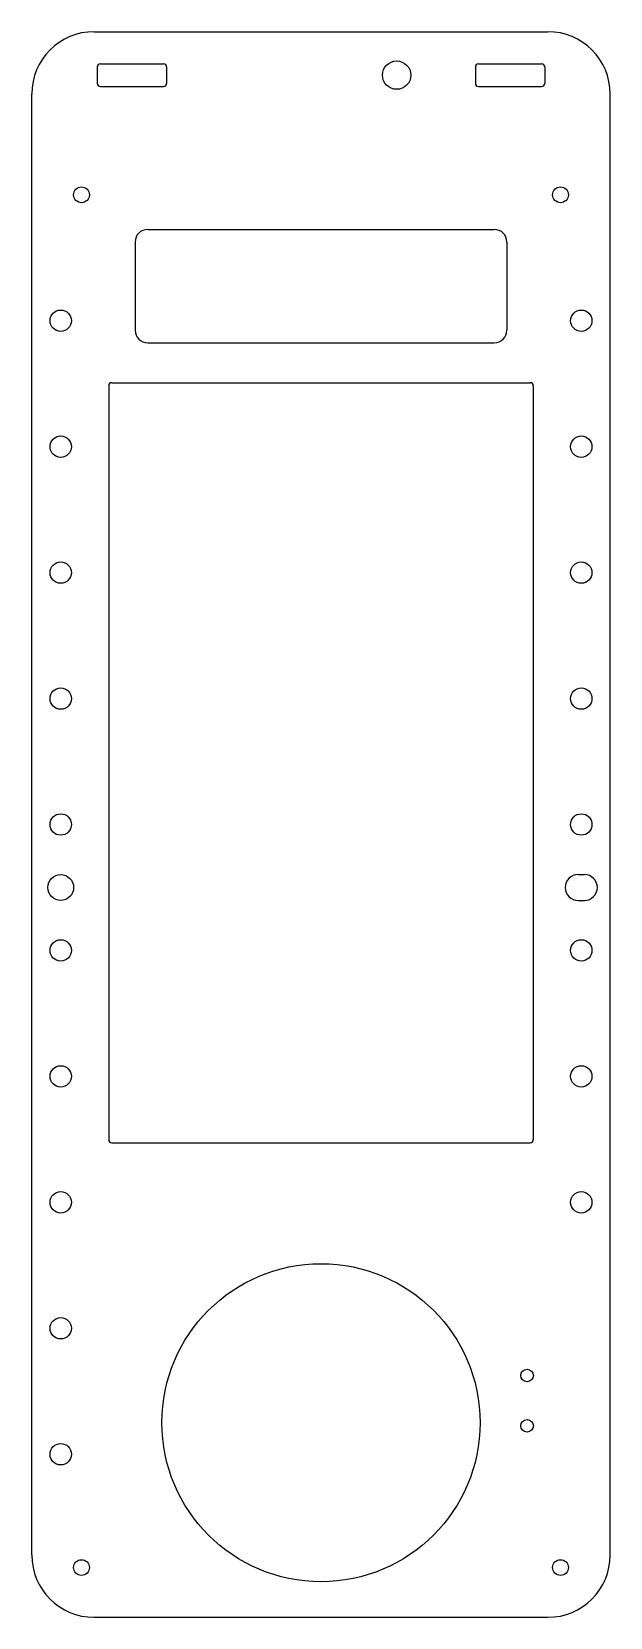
# Model space of a CAD drawing. Header units: millimetres. Extents: x 0 to 92, y 0 to 252.
import ezdxf

# ---------------------------------------------------------------- set-up
doc = ezdxf.new("R2010")
doc.units = ezdxf.units.MM
doc.layers.add('none', color=7, linetype='CONTINUOUS')

msp = doc.modelspace()

# ---------------------------------------------------------------- linework, layer by layer
at = {"layer": 'none'}
for p, q in [((9.9, 251.8), (81.9, 251.8)), ((10.4, 246.2), (10.4, 243.6)), ((10.9, 246.7), (20.9, 246.7)), ((21.4, 246.2), (21.4, 243.6)), ((70.4, 246.2), (70.4, 243.6)), ((70.9, 246.7), (80.9, 246.7)), ((81.4, 246.2), (81.4, 243.6)), ((0, 9.9), (0, 241.9)), ((10.9, 243.1), (20.9, 243.1)), ((70.9, 243.1), (80.9, 243.1)), ((91.8, 9.9), (91.8, 241.9)), ((18.4, 220.4), (73.4, 220.4)), ((16.4, 218.4), (16.4, 204.4)), ((75.4, 218.4), (75.4, 204.4)), ((18.4, 202.4), (73.4, 202.4)), ((12.215, 195.56), (12.215, 75.87)), ((12.715, 196.06), (79.085, 196.06)), ((79.585, 195.56), (79.585, 75.87)), ((86.7, 117.95), (87.7, 117.95)), ((86.7, 113.85), (87.7, 113.85)), ((12.715, 75.37), (79.085, 75.37)), ((9.9, 0), (81.9, 0))]:
    msp.add_line(p, q, dxfattribs=at)
for centre, radius in [((57.9, 244.9), 2.25), ((7.9, 225.9), 1.25), ((83.9, 225.9), 1.25), ((4.6, 205.9), 1.7), ((87.2, 205.9), 1.7), ((4.6, 185.9), 1.7), ((87.2, 185.9), 1.7), ((4.6, 165.9), 1.7), ((87.2, 165.9), 1.7), ((4.6, 145.9), 1.7), ((87.2, 145.9), 1.7), ((4.6, 125.9), 1.7), ((87.2, 125.9), 1.7), ((4.6, 115.9), 2.05), ((4.6, 105.9), 1.7), ((87.2, 105.9), 1.7), ((4.6, 85.9), 1.7), ((87.2, 85.9), 1.7), ((4.6, 65.9), 1.7), ((87.2, 65.9), 1.7), ((45.9, 30.9), 25.25), ((4.6, 45.9), 1.7), ((78.6, 38.4), 1), ((78.6, 30.4), 1), ((4.6, 25.9), 1.7), ((7.9, 7.9), 1.25), ((83.9, 7.9), 1.25)]:
    msp.add_circle(centre, radius, dxfattribs=at)
for centre, radius, start, end in [((9.9, 241.9), 9.9, 90, 180), ((81.9, 241.9), 9.9, 0, 90), ((10.9, 246.2), 0.5, 90, 180), ((20.9, 246.2), 0.5, 0, 90), ((70.9, 246.2), 0.5, 90, 180), ((80.9, 246.2), 0.5, 0, 90), ((10.9, 243.6), 0.5, 180, -90), ((20.9, 243.6), 0.5, -90, 0), ((70.9, 243.6), 0.5, 180, -90), ((80.9, 243.6), 0.5, -90, 0), ((18.4, 218.4), 2, 90, 180), ((73.4, 218.4), 2, 0, 90), ((18.4, 204.4), 2, 180, -90), ((73.4, 204.4), 2, -90, 0), ((12.715, 195.56), 0.5, 90, 180), ((79.085, 195.56), 0.5, 0, 90), ((86.7, 115.9), 2.05, 90, -90), ((87.7, 115.9), 2.05, -90, 90), ((12.715, 75.87), 0.5, 180, -90), ((79.085, 75.87), 0.5, -90, 0), ((9.9, 9.9), 9.9, 180, -90), ((81.9, 9.9), 9.9, -90, 0)]:
    msp.add_arc(centre, radius, start, end, dxfattribs=at)

doc.saveas('drawing.dxf')
